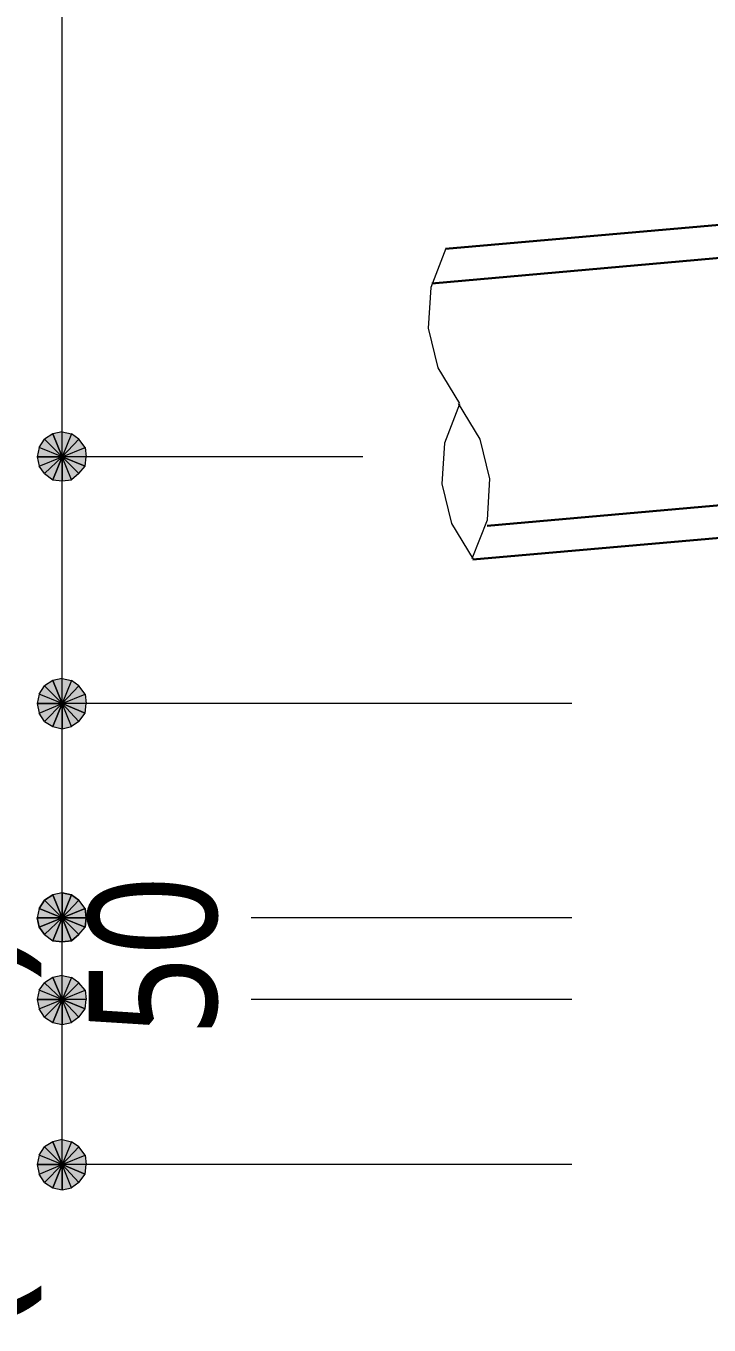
# Model space of a CAD drawing. Header units: millimetres. Extents: x 0 to 420, y 0 to 297.
# Drawn here: x 41.56 to 55.4, y 54.52 to 80.82 of the extents above; entities that cross this region are included whole.
import ezdxf
from ezdxf.enums import TextEntityAlignment as Align

# ---------------------------------------------------------------- set-up
doc = ezdxf.new("R2010")
doc.units = ezdxf.units.MM
doc.styles.add('kst32b', font='NotoSansJP-Variable.ttf')

msp = doc.modelspace()

# ---------------------------------------------------------------- hatches: boundary and pattern name
h = msp.add_hatch(color=7)
h.paths.add_polyline_path([(42.63, 72.454), (42.482, 72.559), (42.291, 72.094), (42.63, 72.454)])
h.paths.add_polyline_path([(42.482, 72.559), (42.291, 72.094), (42.291, 72.602), (42.482, 72.559)])
h.paths.add_polyline_path([(42.291, 72.094), (42.291, 72.602), (42.1, 72.559), (42.291, 72.094)])
h = msp.add_hatch(color=7)
h.paths.add_polyline_path([(42.1, 72.559), (41.931, 72.454), (42.291, 72.094), (42.1, 72.559)])
h.paths.add_polyline_path([(41.931, 72.454), (42.291, 72.094), (41.825, 72.284), (41.931, 72.454)])
h.paths.add_polyline_path([(42.291, 72.094), (41.825, 72.284), (41.783, 72.094), (42.291, 72.094)])
h = msp.add_hatch(color=7)
h.paths.add_polyline_path([(42.757, 71.903), (42.778, 72.094), (42.291, 72.094), (42.757, 71.903)])
h.paths.add_polyline_path([(42.778, 72.094), (42.291, 72.094), (42.757, 72.284), (42.778, 72.094)])
h.paths.add_polyline_path([(42.291, 72.094), (42.757, 72.284), (42.63, 72.454), (42.291, 72.094)])
h = msp.add_hatch(color=7)
h.paths.add_polyline_path([(41.783, 72.094), (41.825, 71.903), (42.291, 72.094), (41.783, 72.094)])
h.paths.add_polyline_path([(41.825, 71.903), (42.291, 72.094), (41.931, 71.755), (41.825, 71.903)])
h.paths.add_polyline_path([(42.291, 72.094), (41.931, 71.755), (42.1, 71.628), (42.291, 72.094)])
for points in [[(42.1, 71.628), (42.291, 71.607), (42.291, 72.094), (42.1, 71.628)], [(42.1, 66.633), (42.291, 66.59), (42.291, 67.098), (42.1, 66.633)], [(42.1, 60.643), (42.291, 60.6), (42.291, 61.108), (42.1, 60.643)], [(42.1, 57.298), (42.291, 57.256), (42.291, 57.764), (42.1, 57.298)]]:
    msp.add_hatch(color=7).paths.add_polyline_path(points)
h = msp.add_hatch(color=7)
h.paths.add_polyline_path([(42.291, 71.607), (42.482, 71.628), (42.291, 72.094), (42.291, 71.607)])
h.paths.add_polyline_path([(42.482, 71.628), (42.291, 72.094), (42.63, 71.755), (42.482, 71.628)])
h.paths.add_polyline_path([(42.291, 72.094), (42.63, 71.755), (42.757, 71.903), (42.291, 72.094)])
h = msp.add_hatch(color=7)
h.paths.add_polyline_path([(42.63, 67.458), (42.482, 67.564), (42.291, 67.098), (42.63, 67.458)])
h.paths.add_polyline_path([(42.482, 67.564), (42.291, 67.098), (42.291, 67.606), (42.482, 67.564)])
h.paths.add_polyline_path([(42.291, 67.098), (42.291, 67.606), (42.1, 67.564), (42.291, 67.098)])
h = msp.add_hatch(color=7)
h.paths.add_polyline_path([(42.1, 67.564), (41.931, 67.458), (42.291, 67.098), (42.1, 67.564)])
h.paths.add_polyline_path([(41.931, 67.458), (42.291, 67.098), (41.825, 67.289), (41.931, 67.458)])
h.paths.add_polyline_path([(42.291, 67.098), (41.825, 67.289), (41.783, 67.098), (42.291, 67.098)])
h = msp.add_hatch(color=7)
h.paths.add_polyline_path([(42.757, 66.908), (42.778, 67.098), (42.291, 67.098), (42.757, 66.908)])
h.paths.add_polyline_path([(42.778, 67.098), (42.291, 67.098), (42.757, 67.289), (42.778, 67.098)])
h.paths.add_polyline_path([(42.291, 67.098), (42.757, 67.289), (42.63, 67.458), (42.291, 67.098)])
h = msp.add_hatch(color=7)
h.paths.add_polyline_path([(41.783, 67.098), (41.825, 66.908), (42.291, 67.098), (41.783, 67.098)])
h.paths.add_polyline_path([(41.825, 66.908), (42.291, 67.098), (41.931, 66.738), (41.825, 66.908)])
h.paths.add_polyline_path([(42.291, 67.098), (41.931, 66.738), (42.1, 66.633), (42.291, 67.098)])
h = msp.add_hatch(color=7)
h.paths.add_polyline_path([(42.291, 66.59), (42.482, 66.633), (42.291, 67.098), (42.291, 66.59)])
h.paths.add_polyline_path([(42.482, 66.633), (42.291, 67.098), (42.63, 66.738), (42.482, 66.633)])
h.paths.add_polyline_path([(42.291, 67.098), (42.63, 66.738), (42.757, 66.908), (42.291, 67.098)])
h = msp.add_hatch(color=7)
h.paths.add_polyline_path([(42.1, 63.225), (41.931, 63.119), (42.291, 62.759), (42.1, 63.225)])
h.paths.add_polyline_path([(41.931, 63.119), (42.291, 62.759), (41.825, 62.95), (41.931, 63.119)])
h.paths.add_polyline_path([(42.291, 62.759), (41.825, 62.95), (41.783, 62.759), (42.291, 62.759)])
h = msp.add_hatch(color=7)
h.paths.add_polyline_path([(42.291, 63.267), (42.1, 63.225), (42.291, 62.759), (42.291, 63.267)])
h.paths.add_polyline_path([(42.1, 63.225), (42.291, 62.759), (41.931, 63.119), (42.1, 63.225)])
h.paths.add_polyline_path([(42.291, 62.759), (41.931, 63.119), (41.825, 62.95), (42.291, 62.759)])
h = msp.add_hatch(color=7)
h.paths.add_polyline_path([(42.63, 63.119), (42.482, 63.225), (42.291, 62.759), (42.63, 63.119)])
h.paths.add_polyline_path([(42.482, 63.225), (42.291, 62.759), (42.291, 63.267), (42.482, 63.225)])
h.paths.add_polyline_path([(42.291, 62.759), (42.291, 63.267), (42.1, 63.225), (42.291, 62.759)])
h = msp.add_hatch(color=7)
h.paths.add_polyline_path([(42.757, 62.95), (42.63, 63.119), (42.291, 62.759), (42.757, 62.95)])
h.paths.add_polyline_path([(42.63, 63.119), (42.291, 62.759), (42.482, 63.225), (42.63, 63.119)])
h.paths.add_polyline_path([(42.291, 62.759), (42.482, 63.225), (42.291, 63.267), (42.291, 62.759)])
h = msp.add_hatch(color=7)
h.paths.add_polyline_path([(41.825, 62.95), (41.783, 62.759), (42.291, 62.759), (41.825, 62.95)])
h.paths.add_polyline_path([(41.783, 62.759), (42.291, 62.759), (41.825, 62.569), (41.783, 62.759)])
h.paths.add_polyline_path([(42.291, 62.759), (41.825, 62.569), (41.931, 62.421), (42.291, 62.759)])
h = msp.add_hatch(color=7)
h.paths.add_polyline_path([(42.757, 62.569), (42.778, 62.759), (42.291, 62.759), (42.757, 62.569)])
h.paths.add_polyline_path([(42.778, 62.759), (42.291, 62.759), (42.757, 62.95), (42.778, 62.759)])
h.paths.add_polyline_path([(42.291, 62.759), (42.757, 62.95), (42.63, 63.119), (42.291, 62.759)])
h = msp.add_hatch(color=7)
h.paths.add_polyline_path([(42.63, 62.421), (42.757, 62.569), (42.291, 62.759), (42.63, 62.421)])
h.paths.add_polyline_path([(42.757, 62.569), (42.291, 62.759), (42.778, 62.759), (42.757, 62.569)])
h.paths.add_polyline_path([(42.291, 62.759), (42.778, 62.759), (42.757, 62.95), (42.291, 62.759)])
h = msp.add_hatch(color=7)
h.paths.add_polyline_path([(41.783, 62.759), (41.825, 62.569), (42.291, 62.759), (41.783, 62.759)])
h.paths.add_polyline_path([(41.825, 62.569), (42.291, 62.759), (41.931, 62.421), (41.825, 62.569)])
h.paths.add_polyline_path([(42.291, 62.759), (41.931, 62.421), (42.1, 62.294), (42.291, 62.759)])
h = msp.add_hatch(color=7)
h.paths.add_polyline_path([(41.931, 62.421), (42.1, 62.294), (42.291, 62.759), (41.931, 62.421)])
h.paths.add_polyline_path([(42.1, 62.294), (42.291, 62.759), (42.291, 62.272), (42.1, 62.294)])
h = msp.add_hatch(color=7)
h.paths.add_polyline_path([(42.1, 62.294), (42.291, 62.272), (42.291, 62.759), (42.1, 62.294)])
h.paths.add_polyline_path([(42.291, 62.272), (42.291, 62.759), (42.482, 62.294), (42.291, 62.272)])
h.paths.add_polyline_path([(42.291, 62.759), (42.482, 62.294), (42.63, 62.421), (42.291, 62.759)])
h = msp.add_hatch(color=7)
h.paths.add_polyline_path([(42.291, 62.272), (42.482, 62.294), (42.291, 62.759), (42.291, 62.272)])
h.paths.add_polyline_path([(42.482, 62.294), (42.291, 62.759), (42.63, 62.421), (42.482, 62.294)])
h.paths.add_polyline_path([(42.291, 62.759), (42.63, 62.421), (42.757, 62.569), (42.291, 62.759)])
h = msp.add_hatch(color=7)
h.paths.add_polyline_path([(42.1, 61.553), (41.931, 61.447), (42.291, 61.108), (42.1, 61.553)])
h.paths.add_polyline_path([(41.931, 61.447), (42.291, 61.108), (41.825, 61.299), (41.931, 61.447)])
h.paths.add_polyline_path([(42.291, 61.108), (41.825, 61.299), (41.783, 61.108), (42.291, 61.108)])
h = msp.add_hatch(color=7)
h.paths.add_polyline_path([(42.63, 61.447), (42.482, 61.553), (42.291, 61.108), (42.63, 61.447)])
h.paths.add_polyline_path([(42.482, 61.553), (42.291, 61.108), (42.291, 61.595), (42.482, 61.553)])
h.paths.add_polyline_path([(42.291, 61.108), (42.291, 61.595), (42.1, 61.553), (42.291, 61.108)])
h = msp.add_hatch(color=7)
h.paths.add_polyline_path([(42.757, 60.918), (42.778, 61.108), (42.291, 61.108), (42.757, 60.918)])
h.paths.add_polyline_path([(42.778, 61.108), (42.291, 61.108), (42.757, 61.299), (42.778, 61.108)])
h.paths.add_polyline_path([(42.291, 61.108), (42.757, 61.299), (42.63, 61.447), (42.291, 61.108)])
h = msp.add_hatch(color=7)
h.paths.add_polyline_path([(41.783, 61.108), (41.825, 60.918), (42.291, 61.108), (41.783, 61.108)])
h.paths.add_polyline_path([(41.825, 60.918), (42.291, 61.108), (41.931, 60.748), (41.825, 60.918)])
h.paths.add_polyline_path([(42.291, 61.108), (41.931, 60.748), (42.1, 60.643), (42.291, 61.108)])
h = msp.add_hatch(color=7)
h.paths.add_polyline_path([(42.291, 60.6), (42.482, 60.643), (42.291, 61.108), (42.291, 60.6)])
h.paths.add_polyline_path([(42.482, 60.643), (42.291, 61.108), (42.63, 60.748), (42.482, 60.643)])
h.paths.add_polyline_path([(42.291, 61.108), (42.63, 60.748), (42.757, 60.918), (42.291, 61.108)])
h = msp.add_hatch(color=7)
h.paths.add_polyline_path([(42.1, 58.229), (41.931, 58.124), (42.291, 57.764), (42.1, 58.229)])
h.paths.add_polyline_path([(41.931, 58.124), (42.291, 57.764), (41.825, 57.954), (41.931, 58.124)])
h.paths.add_polyline_path([(42.291, 57.764), (41.825, 57.954), (41.783, 57.764), (42.291, 57.764)])
h = msp.add_hatch(color=7)
h.paths.add_polyline_path([(42.63, 58.124), (42.482, 58.229), (42.291, 57.764), (42.63, 58.124)])
h.paths.add_polyline_path([(42.482, 58.229), (42.291, 57.764), (42.291, 58.272), (42.482, 58.229)])
h.paths.add_polyline_path([(42.291, 57.764), (42.291, 58.272), (42.1, 58.229), (42.291, 57.764)])
h = msp.add_hatch(color=7)
h.paths.add_polyline_path([(42.757, 57.573), (42.778, 57.764), (42.291, 57.764), (42.757, 57.573)])
h.paths.add_polyline_path([(42.778, 57.764), (42.291, 57.764), (42.757, 57.954), (42.778, 57.764)])
h.paths.add_polyline_path([(42.291, 57.764), (42.757, 57.954), (42.63, 58.124), (42.291, 57.764)])
h = msp.add_hatch(color=7)
h.paths.add_polyline_path([(41.783, 57.764), (41.825, 57.573), (42.291, 57.764), (41.783, 57.764)])
h.paths.add_polyline_path([(41.825, 57.573), (42.291, 57.764), (41.931, 57.404), (41.825, 57.573)])
h.paths.add_polyline_path([(42.291, 57.764), (41.931, 57.404), (42.1, 57.298), (42.291, 57.764)])
h = msp.add_hatch(color=7)
h.paths.add_polyline_path([(42.291, 57.256), (42.482, 57.298), (42.291, 57.764), (42.291, 57.256)])
h.paths.add_polyline_path([(42.482, 57.298), (42.291, 57.764), (42.63, 57.404), (42.482, 57.298)])
h.paths.add_polyline_path([(42.291, 57.764), (42.63, 57.404), (42.757, 57.573), (42.291, 57.764)])

# ---------------------------------------------------------------- linework, layer by layer
at = {"lineweight": 13}
for points in [[(52.62, 57.764), (42.291, 57.764), (42.291, 61.108), (42.291, 62.759), (42.291, 67.098), (42.291, 72.094), (42.291, 95.758), (52.62, 95.758)], [(50.067, 76.311), (49.762, 75.524), (49.71, 74.7), (49.906, 73.897), (50.344, 73.175)], [(50.342, 73.158), (50.037, 72.37), (49.985, 71.546), (50.181, 70.743), (50.619, 70.021)], [(50.602, 70.035), (50.907, 70.822), (50.959, 71.647), (50.763, 72.449), (50.325, 73.171)], [(48.387, 72.094), (42.291, 72.094)], [(52.62, 67.098), (42.27, 67.098)], [(52.62, 62.759), (46.122, 62.759)], [(52.62, 61.108), (46.122, 61.108)]]:
    msp.add_lwpolyline(points, dxfattribs=at)
at = {"lineweight": 30}
for points in [[(50.059, 76.306), (62.399, 77.385), (62.463, 76.729), (49.784, 75.607)], [(50.61, 70.019), (62.95, 71.099), (62.886, 71.755), (50.906, 70.697)]]:
    msp.add_lwpolyline(points, dxfattribs=at)
at = {"lineweight": 0}
for points in [[(42.291, 72.094), (42.291, 72.602), (42.1, 72.559)], [(42.482, 72.559), (42.291, 72.094), (42.291, 72.602)], [(41.931, 72.454), (42.291, 72.094), (41.825, 72.284)], [(42.1, 72.559), (41.931, 72.454), (42.291, 72.094)], [(42.63, 72.454), (42.482, 72.559), (42.291, 72.094)], [(42.291, 72.094), (42.757, 72.284), (42.63, 72.454)], [(42.291, 72.094), (41.825, 72.284), (41.783, 72.094)], [(41.783, 72.094), (41.825, 71.903), (42.291, 72.094)], [(41.825, 71.903), (42.291, 72.094), (41.931, 71.755)], [(42.291, 72.094), (41.931, 71.755), (42.1, 71.628)], [(42.1, 71.628), (42.291, 71.607), (42.291, 72.094)], [(42.778, 72.094), (42.291, 72.094), (42.757, 72.284)], [(42.291, 71.607), (42.482, 71.628), (42.291, 72.094)], [(42.482, 71.628), (42.291, 72.094), (42.63, 71.755)], [(42.291, 72.094), (42.63, 71.755), (42.757, 71.903)], [(42.757, 71.903), (42.778, 72.094), (42.291, 72.094)], [(42.291, 67.098), (42.291, 67.606), (42.1, 67.564)], [(42.482, 67.564), (42.291, 67.098), (42.291, 67.606)], [(41.931, 67.458), (42.291, 67.098), (41.825, 67.289)], [(42.1, 67.564), (41.931, 67.458), (42.291, 67.098)], [(42.63, 67.458), (42.482, 67.564), (42.291, 67.098)], [(42.291, 67.098), (42.757, 67.289), (42.63, 67.458)], [(42.291, 67.098), (41.825, 67.289), (41.783, 67.098)], [(41.783, 67.098), (41.825, 66.908), (42.291, 67.098)], [(41.825, 66.908), (42.291, 67.098), (41.931, 66.738)], [(42.291, 67.098), (41.931, 66.738), (42.1, 66.633)], [(42.1, 66.633), (42.291, 66.59), (42.291, 67.098)], [(42.778, 67.098), (42.291, 67.098), (42.757, 67.289)], [(42.291, 66.59), (42.482, 66.633), (42.291, 67.098)], [(42.482, 66.633), (42.291, 67.098), (42.63, 66.738)], [(42.291, 67.098), (42.63, 66.738), (42.757, 66.908)], [(42.757, 66.908), (42.778, 67.098), (42.291, 67.098)], [(42.1, 63.225), (41.931, 63.119), (42.291, 62.759)], [(42.1, 63.225), (42.291, 62.759), (41.931, 63.119)], [(42.291, 62.759), (42.291, 63.267), (42.1, 63.225)], [(42.291, 63.267), (42.1, 63.225), (42.291, 62.759)], [(42.482, 63.225), (42.291, 62.759), (42.291, 63.267)], [(42.291, 62.759), (42.482, 63.225), (42.291, 63.267)], [(42.63, 63.119), (42.482, 63.225), (42.291, 62.759)], [(42.63, 63.119), (42.291, 62.759), (42.482, 63.225)], [(42.291, 62.759), (41.825, 62.95), (41.783, 62.759)], [(41.825, 62.95), (41.783, 62.759), (42.291, 62.759)], [(41.931, 63.119), (42.291, 62.759), (41.825, 62.95)], [(42.291, 62.759), (41.931, 63.119), (41.825, 62.95)], [(42.291, 62.759), (42.757, 62.95), (42.63, 63.119)], [(42.757, 62.95), (42.63, 63.119), (42.291, 62.759)], [(42.778, 62.759), (42.291, 62.759), (42.757, 62.95)], [(42.291, 62.759), (42.778, 62.759), (42.757, 62.95)], [(41.783, 62.759), (41.825, 62.569), (42.291, 62.759)], [(41.783, 62.759), (42.291, 62.759), (41.825, 62.569)], [(41.825, 62.569), (42.291, 62.759), (41.931, 62.421)], [(42.291, 62.759), (41.825, 62.569), (41.931, 62.421)], [(42.291, 62.759), (41.931, 62.421), (42.1, 62.294)], [(41.931, 62.421), (42.1, 62.294), (42.291, 62.759)], [(42.1, 62.294), (42.291, 62.272), (42.291, 62.759)], [(42.1, 62.294), (42.291, 62.759), (42.291, 62.272)], [(42.291, 62.272), (42.482, 62.294), (42.291, 62.759)], [(42.482, 62.294), (42.291, 62.759), (42.63, 62.421)], [(42.291, 62.759), (42.63, 62.421), (42.757, 62.569)], [(42.757, 62.569), (42.778, 62.759), (42.291, 62.759)], [(42.291, 62.272), (42.291, 62.759), (42.482, 62.294)], [(42.291, 62.759), (42.482, 62.294), (42.63, 62.421)], [(42.63, 62.421), (42.757, 62.569), (42.291, 62.759)], [(42.757, 62.569), (42.291, 62.759), (42.778, 62.759)], [(42.1, 61.553), (41.931, 61.447), (42.291, 61.108)], [(42.291, 61.108), (42.291, 61.595), (42.1, 61.553)], [(42.482, 61.553), (42.291, 61.108), (42.291, 61.595)], [(42.63, 61.447), (42.482, 61.553), (42.291, 61.108)], [(42.291, 61.108), (41.825, 61.299), (41.783, 61.108)], [(41.931, 61.447), (42.291, 61.108), (41.825, 61.299)], [(42.291, 61.108), (42.757, 61.299), (42.63, 61.447)], [(42.778, 61.108), (42.291, 61.108), (42.757, 61.299)], [(41.783, 61.108), (41.825, 60.918), (42.291, 61.108)], [(41.825, 60.918), (42.291, 61.108), (41.931, 60.748)], [(42.291, 61.108), (41.931, 60.748), (42.1, 60.643)], [(42.1, 60.643), (42.291, 60.6), (42.291, 61.108)], [(42.291, 60.6), (42.482, 60.643), (42.291, 61.108)], [(42.482, 60.643), (42.291, 61.108), (42.63, 60.748)], [(42.291, 61.108), (42.63, 60.748), (42.757, 60.918)], [(42.757, 60.918), (42.778, 61.108), (42.291, 61.108)], [(41.931, 58.124), (42.291, 57.764), (41.825, 57.954)], [(42.1, 58.229), (41.931, 58.124), (42.291, 57.764)], [(42.291, 57.764), (42.291, 58.272), (42.1, 58.229)], [(42.482, 58.229), (42.291, 57.764), (42.291, 58.272)], [(42.63, 58.124), (42.482, 58.229), (42.291, 57.764)], [(42.291, 57.764), (42.757, 57.954), (42.63, 58.124)], [(42.291, 57.764), (41.825, 57.954), (41.783, 57.764)], [(42.778, 57.764), (42.291, 57.764), (42.757, 57.954)], [(41.783, 57.764), (41.825, 57.573), (42.291, 57.764)], [(41.825, 57.573), (42.291, 57.764), (41.931, 57.404)], [(42.291, 57.764), (41.931, 57.404), (42.1, 57.298)], [(42.1, 57.298), (42.291, 57.256), (42.291, 57.764)], [(42.291, 57.256), (42.482, 57.298), (42.291, 57.764)], [(42.482, 57.298), (42.291, 57.764), (42.63, 57.404)], [(42.291, 57.764), (42.63, 57.404), (42.757, 57.573)], [(42.757, 57.573), (42.778, 57.764), (42.291, 57.764)]]:
    msp.add_lwpolyline(points, close=True, dxfattribs=at)

# ---------------------------------------------------------------- texts
at = {"style": 'kst32b'}
for s, p, p2 in [('50', (45.424, 60.367), (45.424, 63.616)), ('(100)', (41.296, 54.377), (41.296, 62.499))]:
    msp.add_text(s, height=2.5989, dxfattribs=at).set_placement(p, p2, align=Align.FIT)

doc.saveas('drawing.dxf')
